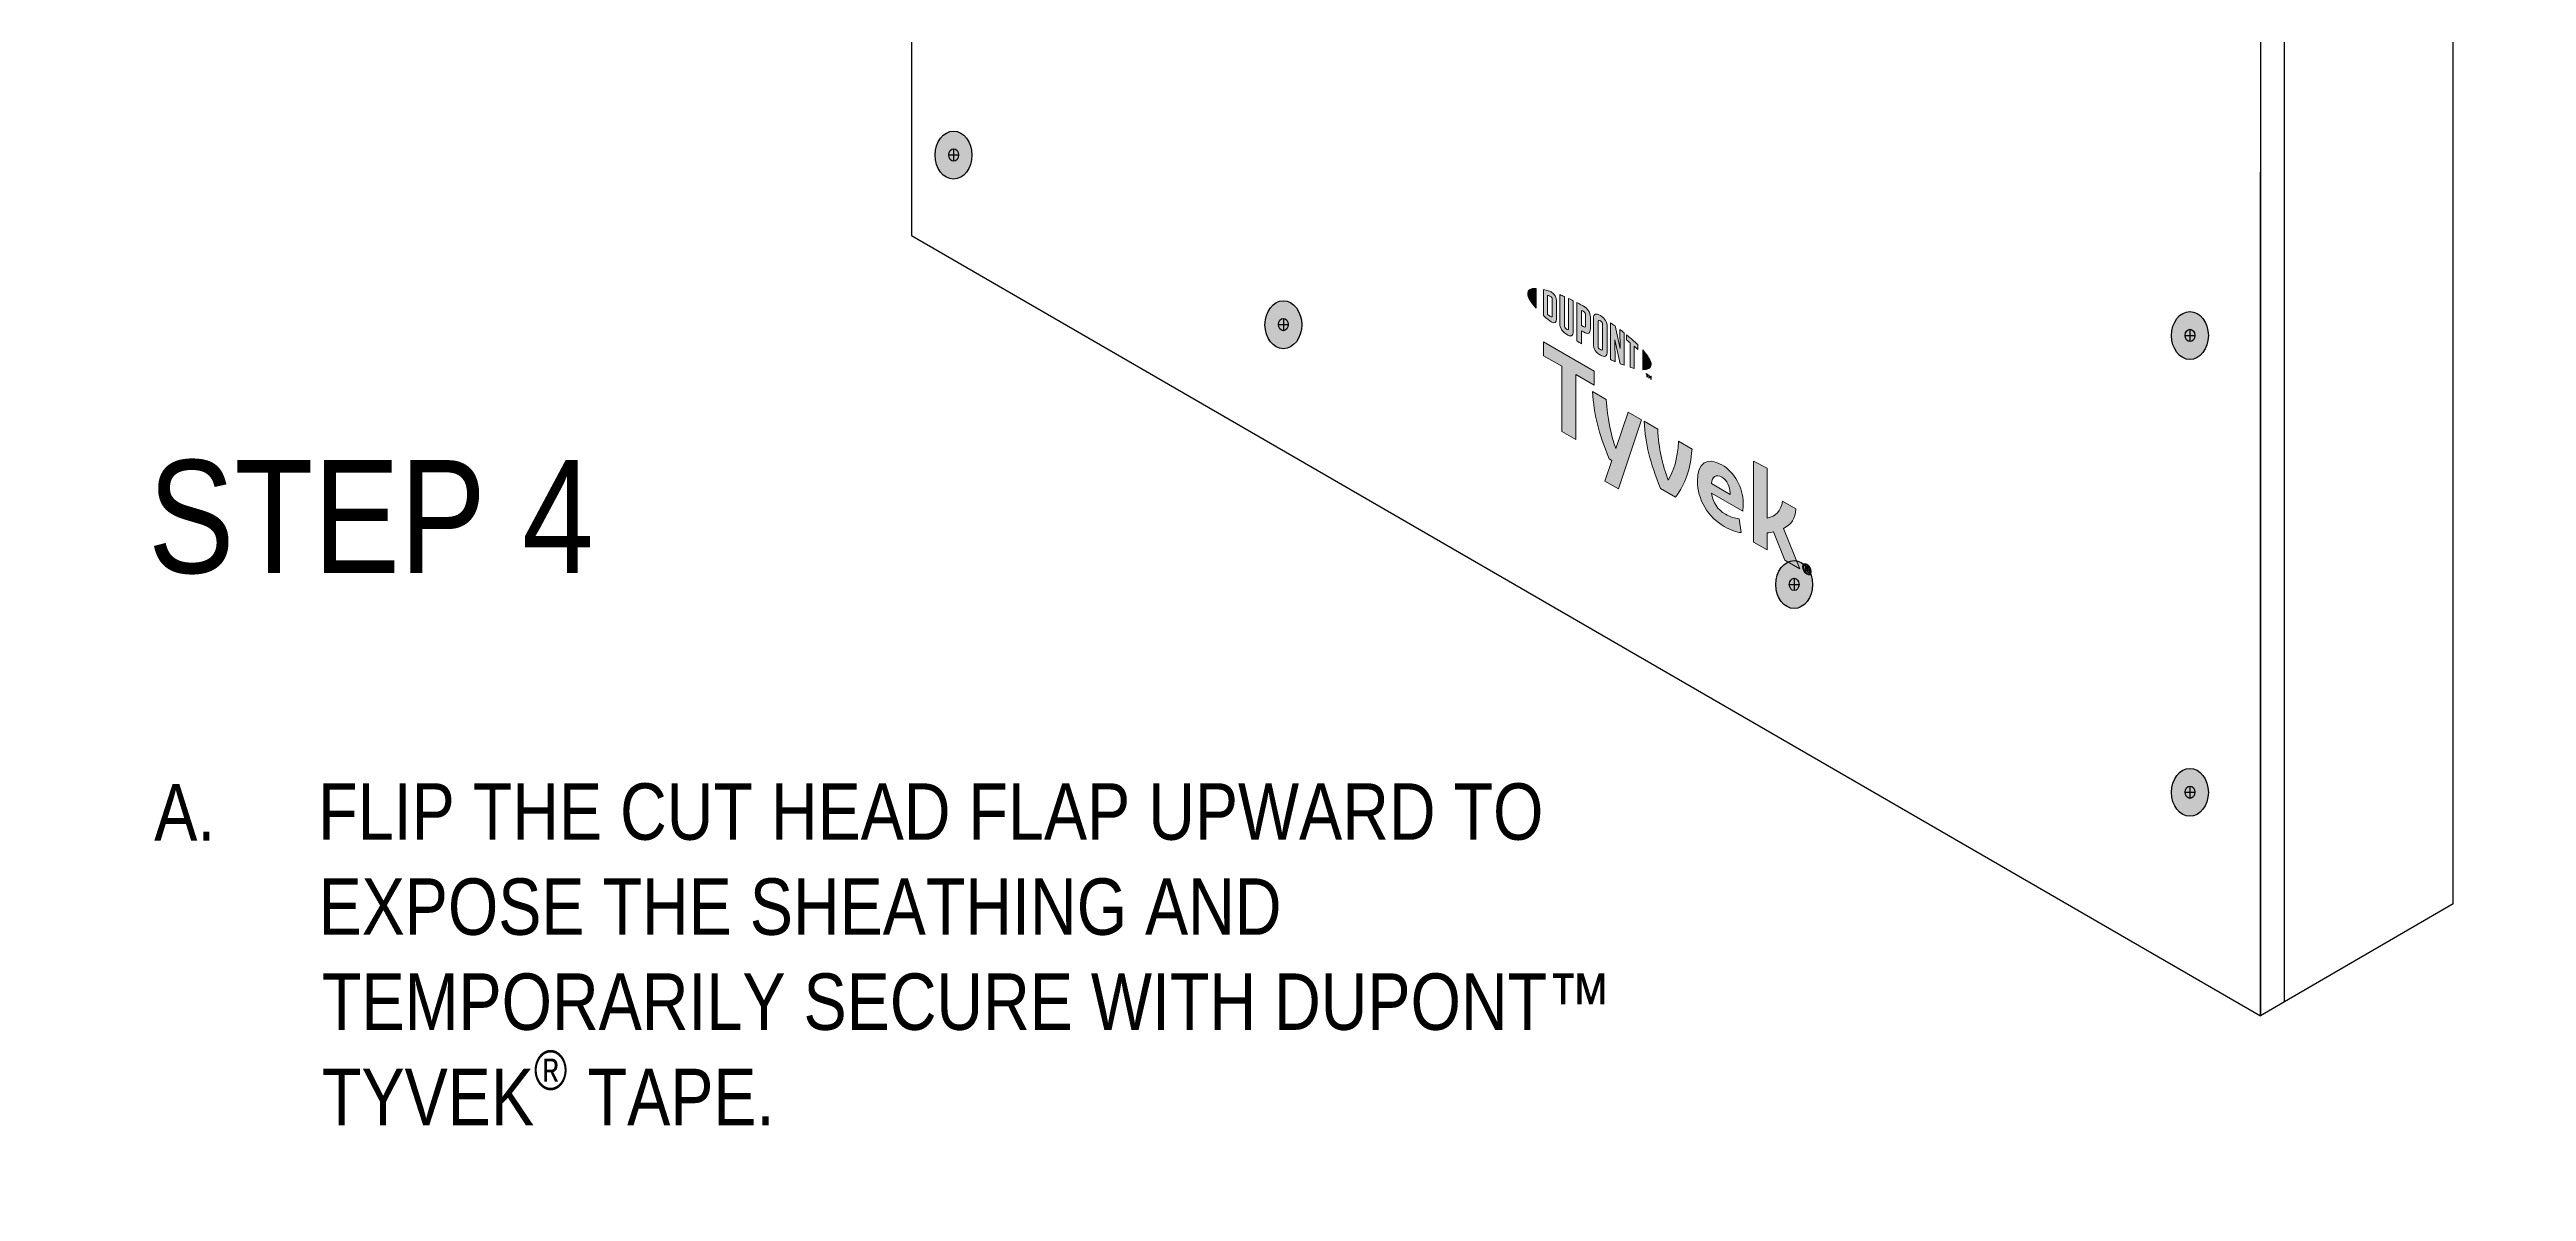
# Model space of a CAD drawing. Extents: x -1328 to 5679, y -4611 to 1603.
# Drawn here: x -985.6 to -492, y -310.7 to -82.9 of the extents above; entities that cross this region are included whole.
import ezdxf

# ---------------------------------------------------------------- set-up
doc = ezdxf.new("R2010")
doc.units = 0
doc.header["$MEASUREMENT"] = 0
for name, color, linetype, lineweight in [('.ATI-TEXT_1', 7, 'Continuous', 0), ('G-ANNO-TTLB', 7, 'Continuous', 0), ('TYVEK', 7, 'Continuous', 0), ('X-REF - TRACED', 7, 'Continuous', 0)]:
    doc.layers.add(name, color=color, linetype=linetype, lineweight=lineweight)

# ---------------------------------------------------------------- blocks, each defined once
blk = doc.blocks.new('Block_25')
at = {"layer": '.ATI-TEXT_1', "char_height": 0.2, "attachment_point": 7}
for s, insert in [('\\C18;\\c0;\\FArial Narrow|b0|i0|c1;\\H11.251642;\\W1.000000;A.', (-964.76, -240.67)), ('\\C18;\\c0;\\FArial Narrow|b0|i0|c1;\\H11.251642;\\W1.000000;FLIP THE CUT HEAD FLAP UPWARD TO', (-932.09, -240.67)), ('\\C18;\\c0;\\FArial Narrow|b0|i0|c1;\\H11.251642;\\W1.000000;EXPOSE THE SHEATHING AND', (-932.02, -259.63)), ('\\C18;\\c0;\\FArial Narrow|b0|i0|c1;\\H11.251642;\\W1.000000;TEMPORARILY SECURE WITH DUPONT™', (-931.33, -278.58)), ('\\C18;\\c0;\\FArial Narrow|b0|i0|c1;\\H11.251642;\\W1.000000;TYVEK', (-931.33, -297.43)), ('\\C18;\\c0;\\FArial Narrow|b0|i0|c1;\\H7.876153;\\W1.000000;®', (-889.09, -290.49)), ('\\C18;\\c0;\\FArial Narrow|b0|i0|c1;\\H11.251642;\\W1.000000; TAPE.', (-881.97, -297.43))]:
    blk.add_mtext(s, dxfattribs=dict(at, insert=insert))
blk = doc.blocks.new('Block_77')
at = {"layer": 'TYVEK', "true_color": 0x003b71, "transparency": 33554687}
h = blk.add_hatch(color=156, dxfattribs=at)
h.dxf.hatch_style = 2
edge = h.paths.add_edge_path()
edge.add_ellipse((-805.47, 260.3), major_axis=(0, 4.78), ratio=0.766948, start_angle=0, end_angle=360)
h = blk.add_hatch(color=156, dxfattribs=at)
h.dxf.hatch_style = 2
edge = h.paths.add_edge_path()
edge.add_ellipse((-739.75, 228.97), major_axis=(0, 4.78), ratio=0.766948, start_angle=0, end_angle=360)
h = blk.add_hatch(color=156, dxfattribs=at)
h.dxf.hatch_style = 2
edge = h.paths.add_edge_path()
edge.add_ellipse((-637.96, 174.55), major_axis=(0, 4.78), ratio=0.766948, start_angle=0, end_angle=360)
h = blk.add_hatch(color=156, dxfattribs=at)
h.dxf.hatch_style = 2
edge = h.paths.add_edge_path()
edge.add_ellipse((-805.47, 169.25), major_axis=(0, 4.78), ratio=0.766948, start_angle=0, end_angle=360)
h = blk.add_hatch(color=156, dxfattribs=at)
h.dxf.hatch_style = 2
edge = h.paths.add_edge_path()
edge.add_ellipse((-559.09, 133.22), major_axis=(0, 4.78), ratio=0.766948, start_angle=0, end_angle=360)
h = blk.add_hatch(color=156, dxfattribs=at)
h.dxf.hatch_style = 2
edge = h.paths.add_edge_path()
edge.add_ellipse((-805.47, 78.17), major_axis=(0, 4.78), ratio=0.766948, start_angle=0, end_angle=360)
h = blk.add_hatch(color=156, dxfattribs=at)
h.dxf.hatch_style = 2
edge = h.paths.add_edge_path()
edge.add_ellipse((-559.09, 42.17), major_axis=(0, 4.78), ratio=0.766948, start_angle=0, end_angle=360)
h = blk.add_hatch(color=156, dxfattribs=at)
h.dxf.hatch_style = 2
edge = h.paths.add_edge_path()
edge.add_ellipse((-805.47, -12.88), major_axis=(0, 4.78), ratio=0.766948, start_angle=0, end_angle=360)
h = blk.add_hatch(color=156, dxfattribs=at)
h.dxf.hatch_style = 2
edge = h.paths.add_edge_path()
edge.add_ellipse((-559.09, -48.91), major_axis=(0, 4.78), ratio=0.766948, start_angle=0, end_angle=360)
h = blk.add_hatch(color=156, dxfattribs=at)
h.dxf.hatch_style = 2
edge = h.paths.add_edge_path()
edge.add_ellipse((-805.47, -103.99), major_axis=(0, 4.78), ratio=0.766948, start_angle=0, end_angle=360)
h = blk.add_hatch(color=156, dxfattribs=at)
h.dxf.hatch_style = 2
edge = h.paths.add_edge_path()
edge.add_ellipse((-739.75, -137.81), major_axis=(0, 4.78), ratio=0.766948, start_angle=0, end_angle=360)
h = blk.add_hatch(color=156, dxfattribs=at)
h.dxf.hatch_style = 2
edge = h.paths.add_edge_path()
edge.add_ellipse((-559.09, -139.96), major_axis=(0, 4.78), ratio=0.766948, start_angle=0, end_angle=360)
h = blk.add_hatch(color=156, dxfattribs=at)
h.dxf.hatch_style = 2
edge = h.paths.add_edge_path()
edge.add_ellipse((-637.96, -189.62), major_axis=(0, 4.78), ratio=0.766948, start_angle=0, end_angle=360)
h = blk.add_hatch(color=156, dxfattribs=at)
h.dxf.hatch_style = 2
edge = h.paths.add_edge_path()
edge.add_ellipse((-559.09, -231.06), major_axis=(0, 4.78), ratio=0.766948, start_angle=0, end_angle=360)
at = {"layer": 'TYVEK', "color": 18, "lineweight": 25, "true_color": 0x080808}
for p, q in [((-806.44, 260.33), (-804.5, 260.33)), ((-805.47, 261.56), (-805.47, 259.09)), ((-740.73, 229), (-738.78, 229)), ((-739.75, 230.24), (-739.75, 227.77)), ((-638.94, 174.58), (-636.99, 174.58)), ((-637.96, 175.82), (-637.96, 173.35)), ((-805.47, 170.51), (-805.47, 168.04)), ((-559.09, 134.48), (-559.09, 132.02)), ((-805.47, 79.43), (-805.47, 76.97)), ((-806.44, 78.2), (-804.5, 78.2)), ((-559.09, 43.43), (-559.09, 40.97)), ((-806.44, -12.85), (-804.5, -12.85)), ((-805.47, -11.62), (-805.47, -14.08)), ((-560.06, -48.88), (-558.11, -48.88)), ((-559.09, -47.64), (-559.09, -50.11)), ((-805.47, -102.72), (-805.47, -105.19)), ((-806.44, -103.96), (-804.5, -103.96)), ((-740.73, -137.78), (-738.78, -137.78)), ((-739.75, -136.55), (-739.75, -139.01)), ((-560.06, -139.93), (-558.11, -139.93)), ((-559.09, -138.69), (-559.09, -141.16)), ((-638.94, -189.59), (-636.99, -189.59)), ((-637.96, -188.36), (-637.96, -190.82)), ((-560.06, -231.04), (-558.11, -231.04)), ((-559.09, -229.8), (-559.09, -232.27))]:
    blk.add_line(p, q, dxfattribs=at)
at = {"layer": 'TYVEK', "color": 18, "lineweight": 25, "true_color": 0x000000}
blk.add_line((-560.06, 133.25), (-558.11, 133.25), dxfattribs=at)
at = {"layer": 'TYVEK', "color": 33, "lineweight": 25, "true_color": 0xcc9966}
for points in [[(-559.6, 137.59)], [(-805.98, 82.59)], [(-809.65, 77.81)], [(-809.65, -13.21)], [(-805.98, -17.99)]]:
    blk.add_lwpolyline(points, dxfattribs=at)
at = {"layer": 'TYVEK', "color": 18, "lineweight": 25, "true_color": 0x000000}
for centre, major_axis, ratio in [((-805.47, 260.3), (0, 4.78), 0.766948), ((-739.75, 228.97), (0, 4.78), 0.766948), ((-637.96, 174.55), (0, 4.78), 0.766948), ((-805.47, 169.25), (0, 4.78), 0.766948), ((-559.09, 133.22), (0, 4.78), 0.766948), ((-559.09, 133.25), (0, 1.23), 0.788846), ((-805.47, 78.17), (0, 4.78), 0.766948), ((-559.09, 42.17), (0, 4.78), 0.766948), ((-805.47, -12.88), (0, 4.78), 0.766948), ((-559.09, -48.91), (0, 4.78), 0.766948), ((-805.47, -103.99), (0, 4.78), 0.766948), ((-739.75, -137.81), (0, 4.78), 0.766948), ((-559.09, -139.96), (0, 4.78), 0.766948), ((-637.96, -189.62), (0, 4.78), 0.766948), ((-559.09, -231.06), (0, 4.78), 0.766948)]:
    blk.add_ellipse(centre, major_axis=major_axis, ratio=ratio, dxfattribs=at)
at = {"layer": 'TYVEK', "color": 18, "lineweight": 25, "true_color": 0x080808}
for centre in [(-805.47, 260.33), (-739.75, 229), (-637.96, 174.58), (-805.47, 169.28), (-805.47, 78.2), (-559.09, 42.2), (-805.47, -12.85), (-559.09, -48.88), (-805.47, -103.96), (-739.75, -137.78), (-559.09, -139.93), (-637.96, -189.59), (-559.09, -231.04)]:
    blk.add_ellipse(centre, major_axis=(0, 1.23), ratio=0.788846, dxfattribs=at)
blk = doc.blocks.new('Block_331')
at = {"layer": 'X-REF - TRACED', "true_color": 0x848484, "transparency": 33554687}
h = blk.add_hatch(color=252, dxfattribs=at)
h.dxf.hatch_style = 2
edge = h.paths.add_edge_path()
edge.add_spline(control_points=[(-691.06, -131.55), (-691.06, -132.27), (-690.45, -133.3), (-689.38, -134.5), (-689.38, -134.5), (-689.38, -130.56), (-689.38, -130.56), (-690.45, -130.52), (-691.06, -130.84), (-691.06, -131.55)], knot_values=[0, 0, 0, 0, 1, 1, 1, 2, 2, 2, 3, 3, 3, 3], degree=3, periodic=0)
h = blk.add_hatch(color=252, dxfattribs=at)
h.dxf.hatch_style = 2
edge = h.paths.add_edge_path()
edge.add_spline(control_points=[(-686.18, -135.98), (-686.18, -136.28), (-686.34, -136.29), (-686.53, -136.18), (-686.67, -136.1), (-686.9, -135.91), (-687.09, -135.74), (-687.09, -135.74), (-687.09, -131.97), (-687.09, -131.97), (-686.9, -132.02), (-686.67, -132.09), (-686.53, -132.18), (-686.34, -132.29), (-686.18, -132.48), (-686.18, -132.78), (-686.18, -132.78), (-686.18, -135.98), (-686.18, -135.98)], knot_values=[0, 0, 0, 0, 1, 1, 1, 2, 2, 2, 3, 3, 3, 4, 4, 4, 5, 5, 5, 6, 6, 6, 6], degree=3, periodic=0)
edge = h.paths.add_edge_path()
edge.add_spline(control_points=[(-686.4, -131.26), (-686.7, -131.09), (-687.13, -130.95), (-687.91, -130.77), (-687.91, -130.77), (-687.91, -136), (-687.91, -136), (-687.22, -136.63), (-686.7, -137.07), (-686.4, -137.24), (-685.71, -137.64), (-685.33, -137.38), (-685.33, -136.61), (-685.33, -136.61), (-685.33, -133.14), (-685.33, -133.14), (-685.33, -132.37), (-685.71, -131.66), (-686.4, -131.26)], knot_values=[0, 0, 0, 0, 1, 1, 1, 2, 2, 2, 3, 3, 3, 4, 4, 4, 5, 5, 5, 6, 6, 6, 6], degree=3, periodic=0)
h = blk.add_hatch(color=252, dxfattribs=at)
h.dxf.hatch_style = 2
edge = h.paths.add_edge_path()
edge.add_spline(control_points=[(-682.93, -138.47), (-682.93, -138.77), (-683.03, -138.91), (-683.35, -138.67), (-683.68, -138.44), (-683.76, -138.23), (-683.76, -137.88), (-683.76, -137.88), (-683.76, -132.19), (-683.76, -132.19), (-683.98, -132.09), (-684.46, -131.89), (-684.66, -131.81), (-684.66, -131.81), (-684.66, -137.56), (-684.66, -137.56), (-684.66, -138.48), (-684.27, -139.06), (-683.35, -139.71), (-682.51, -140.31), (-682, -140.12), (-682, -139.1), (-682, -139.1), (-682, -133.02), (-682, -133.02), (-682.17, -132.93), (-682.75, -132.66), (-682.93, -132.57), (-682.93, -132.57), (-682.93, -138.47), (-682.93, -138.47)], knot_values=[0, 0, 0, 0, 1, 1, 1, 2, 2, 2, 3, 3, 3, 4, 4, 4, 5, 5, 5, 6, 6, 6, 7, 7, 7, 8, 8, 8, 9, 9, 9, 10, 10, 10, 10], degree=3, periodic=0)
h = blk.add_hatch(color=252, dxfattribs=at)
h.dxf.hatch_style = 2
edge = h.paths.add_edge_path()
edge.add_spline(control_points=[(-679.52, -137.94), (-679.52, -138.27), (-679.62, -138.38), (-680, -138.16), (-680, -138.16), (-680.33, -137.97), (-680.33, -137.97), (-680.33, -137.97), (-680.33, -134.95), (-680.33, -134.95), (-680.18, -135.03), (-680.1, -135.07), (-680.01, -135.12), (-679.6, -135.36), (-679.52, -135.59), (-679.52, -135.93), (-679.52, -135.93), (-679.52, -137.94), (-679.52, -137.94)], knot_values=[0, 0, 0, 0, 1, 1, 1, 2, 2, 2, 3, 3, 3, 4, 4, 4, 5, 5, 5, 6, 6, 6, 6], degree=3, periodic=0)
edge = h.paths.add_edge_path()
edge.add_spline(control_points=[(-679.96, -134.09), (-680.12, -133.99), (-680.72, -133.67), (-681.26, -133.39), (-681.26, -133.39), (-681.26, -141.05), (-681.26, -141.05), (-681.08, -141.16), (-680.59, -141.48), (-680.33, -141.64), (-680.33, -141.64), (-680.33, -139.04), (-680.33, -139.04), (-680.33, -139.04), (-679.96, -139.25), (-679.96, -139.25), (-678.98, -139.81), (-678.57, -139.54), (-678.57, -138.57), (-678.57, -138.57), (-678.57, -136.32), (-678.57, -136.32), (-678.57, -135.36), (-679.03, -134.62), (-679.96, -134.09)], knot_values=[0, 0, 0, 0, 1, 1, 1, 2, 2, 2, 3, 3, 3, 4, 4, 4, 5, 5, 5, 6, 6, 6, 7, 7, 7, 8, 8, 8, 8], degree=3, periodic=0)
h = blk.add_hatch(color=252, dxfattribs=at)
h.dxf.hatch_style = 2
edge = h.paths.add_edge_path()
edge.add_spline(control_points=[(-676.16, -142.55), (-676.16, -142.85), (-676.25, -142.96), (-676.58, -142.78), (-676.93, -142.59), (-677.02, -142.37), (-677.02, -142.06), (-677.02, -142.06), (-677.02, -137.29), (-677.02, -137.29), (-677.02, -136.97), (-676.93, -136.85), (-676.58, -137.06), (-676.25, -137.26), (-676.16, -137.48), (-676.16, -137.78), (-676.16, -137.78), (-676.16, -142.55), (-676.16, -142.55)], knot_values=[0, 0, 0, 0, 1, 1, 1, 2, 2, 2, 3, 3, 3, 4, 4, 4, 5, 5, 5, 6, 6, 6, 6], degree=3, periodic=0)
edge = h.paths.add_edge_path()
edge.add_spline(control_points=[(-676.58, -135.99), (-677.45, -135.44), (-677.97, -135.58), (-677.97, -136.59), (-677.97, -136.59), (-677.97, -141.6), (-677.97, -141.6), (-677.97, -142.66), (-677.5, -143.37), (-676.58, -143.85), (-675.69, -144.33), (-675.22, -144.21), (-675.22, -143.08), (-675.22, -143.08), (-675.22, -138.3), (-675.22, -138.3), (-675.22, -137.22), (-675.64, -136.59), (-676.58, -135.99)], knot_values=[0, 0, 0, 0, 1, 1, 1, 2, 2, 2, 3, 3, 3, 4, 4, 4, 5, 5, 5, 6, 6, 6, 6], degree=3, periodic=0)
h = blk.add_hatch(color=252, dxfattribs=at)
h.dxf.hatch_style = 2
edge = h.paths.add_edge_path()
edge.add_spline(control_points=[(-672.61, -142.55), (-672.61, -142.55), (-673.65, -138.05), (-673.65, -138.05), (-673.94, -137.85), (-674.28, -137.61), (-674.54, -137.43), (-674.54, -137.43), (-674.54, -144.77), (-674.54, -144.77), (-674.36, -144.86), (-673.88, -145.07), (-673.64, -145.18), (-673.64, -145.18), (-673.71, -140.8), (-673.71, -140.8), (-673.71, -140.8), (-672.61, -145.6), (-672.61, -145.6), (-672.38, -145.69), (-672.04, -145.82), (-671.81, -145.9), (-671.81, -145.9), (-671.81, -139.45), (-671.81, -139.45), (-672.05, -139.26), (-672.47, -138.93), (-672.68, -138.78), (-672.68, -138.78), (-672.61, -142.55), (-672.61, -142.55)], knot_values=[0, 0, 0, 0, 1, 1, 1, 2, 2, 2, 3, 3, 3, 4, 4, 4, 5, 5, 5, 6, 6, 6, 7, 7, 7, 8, 8, 8, 9, 9, 9, 10, 10, 10, 10], degree=3, periodic=0)
h = blk.add_hatch(color=252, dxfattribs=at)
h.dxf.hatch_style = 2
edge = h.paths.add_edge_path()
edge.add_spline(control_points=[(-671.35, -140.84), (-671.12, -141.03), (-670.89, -141.21), (-670.67, -141.4), (-670.67, -141.4), (-670.67, -146.28), (-670.67, -146.28), (-670.46, -146.34), (-670.08, -146.45), (-669.83, -146.51), (-669.83, -146.51), (-669.83, -142.11), (-669.83, -142.11), (-669.58, -142.33), (-669.35, -142.53), (-669.14, -142.72), (-669.14, -142.72), (-669.14, -141.78), (-669.14, -141.78), (-669.8, -141.13), (-670.52, -140.5), (-671.35, -139.82), (-671.35, -139.82), (-671.35, -140.84), (-671.35, -140.84)], knot_values=[0, 0, 0, 0, 1, 1, 1, 2, 2, 2, 3, 3, 3, 4, 4, 4, 5, 5, 5, 6, 6, 6, 7, 7, 7, 8, 8, 8, 8], degree=3, periodic=0)
h = blk.add_hatch(color=252, dxfattribs=at)
h.dxf.hatch_style = 2
edge = h.paths.add_edge_path()
edge.add_spline(control_points=[(-666.45, -145.76), (-666.45, -146.48), (-667.07, -146.8), (-668.13, -146.77), (-668.13, -146.77), (-668.13, -142.82), (-668.13, -142.82), (-667.07, -144.02), (-666.45, -145.04), (-666.45, -145.76)], knot_values=[0, 0, 0, 0, 1, 1, 1, 2, 2, 2, 3, 3, 3, 3], degree=3, periodic=0)
h = blk.add_hatch(color=252, dxfattribs=at)
h.dxf.hatch_style = 2
edge = h.paths.add_edge_path()
edge.add_spline(control_points=[(-666.95, -147.84), (-666.95, -147.84), (-666.85, -147.9), (-666.85, -147.9), (-666.85, -147.9), (-666.7, -148.26), (-666.7, -148.26), (-666.7, -148.26), (-666.55, -148.08), (-666.55, -148.08), (-666.55, -148.08), (-666.45, -148.13), (-666.45, -148.13), (-666.45, -148.13), (-666.45, -148.7), (-666.45, -148.7), (-666.45, -148.7), (-666.55, -148.65), (-666.55, -148.65), (-666.55, -148.65), (-666.55, -148.24), (-666.55, -148.24), (-666.55, -148.24), (-666.7, -148.43), (-666.7, -148.43), (-666.7, -148.43), (-666.71, -148.42), (-666.71, -148.42), (-666.71, -148.42), (-666.86, -148.06), (-666.86, -148.06), (-666.86, -148.06), (-666.86, -148.46), (-666.86, -148.46), (-666.86, -148.46), (-666.95, -148.41), (-666.95, -148.41), (-666.95, -148.41), (-666.95, -147.84), (-666.95, -147.84)], knot_values=[0, 0, 0, 0, 1, 1, 1, 2, 2, 2, 3, 3, 3, 4, 4, 4, 5, 5, 5, 6, 6, 6, 7, 7, 7, 8, 8, 8, 9, 9, 9, 10, 10, 10, 11, 11, 11, 12, 12, 12, 13, 13, 13, 13], degree=3, periodic=0)
edge = h.paths.add_edge_path()
edge.add_spline(control_points=[(-667.31, -147.74), (-667.31, -147.74), (-667.46, -147.65), (-667.46, -147.65), (-667.46, -147.65), (-667.46, -147.55), (-667.46, -147.55), (-667.46, -147.55), (-667.06, -147.78), (-667.06, -147.78), (-667.06, -147.78), (-667.06, -147.88), (-667.06, -147.88), (-667.06, -147.88), (-667.21, -147.79), (-667.21, -147.79), (-667.21, -147.79), (-667.21, -148.26), (-667.21, -148.26), (-667.21, -148.26), (-667.31, -148.21), (-667.31, -148.21), (-667.31, -148.21), (-667.31, -147.74), (-667.31, -147.74)], knot_values=[0, 0, 0, 0, 1, 1, 1, 2, 2, 2, 3, 3, 3, 4, 4, 4, 5, 5, 5, 6, 6, 6, 7, 7, 7, 8, 8, 8, 8], degree=3, periodic=0)
at = {"layer": 'X-REF - TRACED'}
for points, knots in [([(-691.06, -131.55), (-691.06, -132.27), (-690.45, -133.3), (-689.38, -134.5), (-689.38, -134.5), (-689.38, -130.56), (-689.38, -130.56), (-690.45, -130.52), (-691.06, -130.84), (-691.06, -131.55)], [0, 0, 0, 0, 1, 1, 1, 2, 2, 2, 3, 3, 3, 3]), ([(-686.4, -131.26), (-686.7, -131.09), (-687.13, -130.95), (-687.91, -130.77), (-687.91, -130.77), (-687.91, -136), (-687.91, -136), (-687.22, -136.63), (-686.7, -137.07), (-686.4, -137.24), (-685.71, -137.64), (-685.33, -137.38), (-685.33, -136.61), (-685.33, -136.61), (-685.33, -133.14), (-685.33, -133.14), (-685.33, -132.37), (-685.71, -131.66), (-686.4, -131.26)], [0, 0, 0, 0, 1, 1, 1, 2, 2, 2, 3, 3, 3, 4, 4, 4, 5, 5, 5, 6, 6, 6, 6]), ([(-686.18, -135.98), (-686.18, -136.28), (-686.34, -136.29), (-686.53, -136.18), (-686.67, -136.1), (-686.9, -135.91), (-687.09, -135.74), (-687.09, -135.74), (-687.09, -131.97), (-687.09, -131.97), (-686.9, -132.02), (-686.67, -132.09), (-686.53, -132.18), (-686.34, -132.29), (-686.18, -132.48), (-686.18, -132.78), (-686.18, -132.78), (-686.18, -135.98), (-686.18, -135.98)], [0, 0, 0, 0, 1, 1, 1, 2, 2, 2, 3, 3, 3, 4, 4, 4, 5, 5, 5, 6, 6, 6, 6]), ([(-682.93, -138.47), (-682.93, -138.77), (-683.03, -138.91), (-683.35, -138.67), (-683.68, -138.44), (-683.76, -138.23), (-683.76, -137.88), (-683.76, -137.88), (-683.76, -132.19), (-683.76, -132.19), (-683.98, -132.09), (-684.46, -131.89), (-684.66, -131.81), (-684.66, -131.81), (-684.66, -137.56), (-684.66, -137.56), (-684.66, -138.48), (-684.27, -139.06), (-683.35, -139.71), (-682.51, -140.31), (-682, -140.12), (-682, -139.1), (-682, -139.1), (-682, -133.02), (-682, -133.02), (-682.17, -132.93), (-682.75, -132.66), (-682.93, -132.57), (-682.93, -132.57), (-682.93, -138.47), (-682.93, -138.47)], [0, 0, 0, 0, 1, 1, 1, 2, 2, 2, 3, 3, 3, 4, 4, 4, 5, 5, 5, 6, 6, 6, 7, 7, 7, 8, 8, 8, 9, 9, 9, 10, 10, 10, 10]), ([(-679.96, -134.09), (-680.12, -133.99), (-680.72, -133.67), (-681.26, -133.39), (-681.26, -133.39), (-681.26, -141.05), (-681.26, -141.05), (-681.08, -141.16), (-680.59, -141.48), (-680.33, -141.64), (-680.33, -141.64), (-680.33, -139.04), (-680.33, -139.04), (-680.33, -139.04), (-679.96, -139.25), (-679.96, -139.25), (-678.98, -139.81), (-678.57, -139.54), (-678.57, -138.57), (-678.57, -138.57), (-678.57, -136.32), (-678.57, -136.32), (-678.57, -135.36), (-679.03, -134.62), (-679.96, -134.09)], [0, 0, 0, 0, 1, 1, 1, 2, 2, 2, 3, 3, 3, 4, 4, 4, 5, 5, 5, 6, 6, 6, 7, 7, 7, 8, 8, 8, 8]), ([(-679.52, -137.94), (-679.52, -138.27), (-679.62, -138.38), (-680, -138.16), (-680, -138.16), (-680.33, -137.97), (-680.33, -137.97), (-680.33, -137.97), (-680.33, -134.95), (-680.33, -134.95), (-680.18, -135.03), (-680.1, -135.07), (-680.01, -135.12), (-679.6, -135.36), (-679.52, -135.59), (-679.52, -135.93), (-679.52, -135.93), (-679.52, -137.94), (-679.52, -137.94)], [0, 0, 0, 0, 1, 1, 1, 2, 2, 2, 3, 3, 3, 4, 4, 4, 5, 5, 5, 6, 6, 6, 6]), ([(-676.58, -135.99), (-677.45, -135.44), (-677.97, -135.58), (-677.97, -136.59), (-677.97, -136.59), (-677.97, -141.6), (-677.97, -141.6), (-677.97, -142.66), (-677.5, -143.37), (-676.58, -143.85), (-675.69, -144.33), (-675.22, -144.21), (-675.22, -143.08), (-675.22, -143.08), (-675.22, -138.3), (-675.22, -138.3), (-675.22, -137.22), (-675.64, -136.59), (-676.58, -135.99)], [0, 0, 0, 0, 1, 1, 1, 2, 2, 2, 3, 3, 3, 4, 4, 4, 5, 5, 5, 6, 6, 6, 6]), ([(-676.16, -142.55), (-676.16, -142.85), (-676.25, -142.96), (-676.58, -142.78), (-676.93, -142.59), (-677.02, -142.37), (-677.02, -142.06), (-677.02, -142.06), (-677.02, -137.29), (-677.02, -137.29), (-677.02, -136.97), (-676.93, -136.85), (-676.58, -137.06), (-676.25, -137.26), (-676.16, -137.48), (-676.16, -137.78), (-676.16, -137.78), (-676.16, -142.55), (-676.16, -142.55)], [0, 0, 0, 0, 1, 1, 1, 2, 2, 2, 3, 3, 3, 4, 4, 4, 5, 5, 5, 6, 6, 6, 6]), ([(-672.61, -142.55), (-672.61, -142.55), (-673.65, -138.05), (-673.65, -138.05), (-673.94, -137.85), (-674.28, -137.61), (-674.54, -137.43), (-674.54, -137.43), (-674.54, -144.77), (-674.54, -144.77), (-674.36, -144.86), (-673.88, -145.07), (-673.64, -145.18), (-673.64, -145.18), (-673.71, -140.8), (-673.71, -140.8), (-673.71, -140.8), (-672.61, -145.6), (-672.61, -145.6), (-672.38, -145.69), (-672.04, -145.82), (-671.81, -145.9), (-671.81, -145.9), (-671.81, -139.45), (-671.81, -139.45), (-672.05, -139.26), (-672.47, -138.93), (-672.68, -138.78), (-672.68, -138.78), (-672.61, -142.55), (-672.61, -142.55)], [0, 0, 0, 0, 1, 1, 1, 2, 2, 2, 3, 3, 3, 4, 4, 4, 5, 5, 5, 6, 6, 6, 7, 7, 7, 8, 8, 8, 9, 9, 9, 10, 10, 10, 10]), ([(-671.35, -140.84), (-671.12, -141.03), (-670.89, -141.21), (-670.67, -141.4), (-670.67, -141.4), (-670.67, -146.28), (-670.67, -146.28), (-670.46, -146.34), (-670.08, -146.45), (-669.83, -146.51), (-669.83, -146.51), (-669.83, -142.11), (-669.83, -142.11), (-669.58, -142.33), (-669.35, -142.53), (-669.14, -142.72), (-669.14, -142.72), (-669.14, -141.78), (-669.14, -141.78), (-669.8, -141.13), (-670.52, -140.5), (-671.35, -139.82), (-671.35, -139.82), (-671.35, -140.84), (-671.35, -140.84)], [0, 0, 0, 0, 1, 1, 1, 2, 2, 2, 3, 3, 3, 4, 4, 4, 5, 5, 5, 6, 6, 6, 7, 7, 7, 8, 8, 8, 8]), ([(-666.45, -145.76), (-666.45, -146.48), (-667.07, -146.8), (-668.13, -146.77), (-668.13, -146.77), (-668.13, -142.82), (-668.13, -142.82), (-667.07, -144.02), (-666.45, -145.04), (-666.45, -145.76)], [0, 0, 0, 0, 1, 1, 1, 2, 2, 2, 3, 3, 3, 3]), ([(-667.31, -147.74), (-667.31, -147.74), (-667.46, -147.65), (-667.46, -147.65), (-667.46, -147.65), (-667.46, -147.55), (-667.46, -147.55), (-667.46, -147.55), (-667.06, -147.78), (-667.06, -147.78), (-667.06, -147.78), (-667.06, -147.88), (-667.06, -147.88), (-667.06, -147.88), (-667.21, -147.79), (-667.21, -147.79), (-667.21, -147.79), (-667.21, -148.26), (-667.21, -148.26), (-667.21, -148.26), (-667.31, -148.21), (-667.31, -148.21), (-667.31, -148.21), (-667.31, -147.74), (-667.31, -147.74)], [0, 0, 0, 0, 1, 1, 1, 2, 2, 2, 3, 3, 3, 4, 4, 4, 5, 5, 5, 6, 6, 6, 7, 7, 7, 8, 8, 8, 8]), ([(-666.95, -147.84), (-666.95, -147.84), (-666.85, -147.9), (-666.85, -147.9), (-666.85, -147.9), (-666.7, -148.26), (-666.7, -148.26), (-666.7, -148.26), (-666.55, -148.08), (-666.55, -148.08), (-666.55, -148.08), (-666.45, -148.13), (-666.45, -148.13), (-666.45, -148.13), (-666.45, -148.7), (-666.45, -148.7), (-666.45, -148.7), (-666.55, -148.65), (-666.55, -148.65), (-666.55, -148.65), (-666.55, -148.24), (-666.55, -148.24), (-666.55, -148.24), (-666.7, -148.43), (-666.7, -148.43), (-666.7, -148.43), (-666.71, -148.42), (-666.71, -148.42), (-666.71, -148.42), (-666.86, -148.06), (-666.86, -148.06), (-666.86, -148.06), (-666.86, -148.46), (-666.86, -148.46), (-666.86, -148.46), (-666.95, -148.41), (-666.95, -148.41), (-666.95, -148.41), (-666.95, -147.84), (-666.95, -147.84)], [0, 0, 0, 0, 1, 1, 1, 2, 2, 2, 3, 3, 3, 4, 4, 4, 5, 5, 5, 6, 6, 6, 7, 7, 7, 8, 8, 8, 9, 9, 9, 10, 10, 10, 11, 11, 11, 12, 12, 12, 13, 13, 13, 13])]:
    blk.add_open_spline(points, degree=3, knots=knots, dxfattribs=at)
blk = doc.blocks.new('Block_335')
at = {"layer": 'X-REF - TRACED', "true_color": 0x848484, "transparency": 33554687}
h = blk.add_hatch(color=252, dxfattribs=at)
h.dxf.hatch_style = 2
h.paths.add_polyline_path([(-677.81, -147.09), (-687.91, -141.25), (-687.91, -144), (-684.26, -146.1), (-684.26, -159.1), (-681.45, -160.72), (-681.45, -147.72), (-677.81, -149.83)])
h = blk.add_hatch(color=252, dxfattribs=at)
h.dxf.hatch_style = 2
edge = h.paths.add_edge_path()
edge.add_spline(control_points=[(-661.01, -161.03), (-661.19, -164.77), (-661.94, -166.95), (-663.09, -168.82), (-664.21, -165.64), (-664.94, -162.61), (-665.15, -158.64), (-665.15, -158.64), (-667.88, -157.07), (-667.88, -157.07), (-667.59, -161.76), (-666.7, -165.17), (-664.58, -170.46), (-664.58, -170.46), (-661.58, -172.19), (-661.58, -172.19), (-659.54, -169.3), (-658.7, -166.89), (-658.31, -162.59), (-658.31, -162.59), (-661.01, -161.03), (-661.01, -161.03)], knot_values=[0, 0, 0, 0, 1, 1, 1, 2, 2, 2, 3, 3, 3, 4, 4, 4, 5, 5, 5, 6, 6, 6, 7, 7, 7, 7], degree=3, periodic=0)
h = blk.add_hatch(color=252, dxfattribs=at)
h.dxf.hatch_style = 2
edge = h.paths.add_edge_path()
edge.add_spline(control_points=[(-654.44, -169.48), (-654.44, -169.48), (-650.72, -171.63), (-650.72, -171.63), (-650.72, -171.63), (-650.72, -171.36), (-650.72, -171.36), (-650.72, -170.1), (-651.31, -168.84), (-652.39, -168.22), (-653.52, -167.56), (-654.27, -168.05), (-654.44, -169.48)], knot_values=[0, 0, 0, 0, 1, 1, 1, 2, 2, 2, 3, 3, 3, 4, 4, 4, 4], degree=3, periodic=0)
edge = h.paths.add_edge_path()
edge.add_spline(control_points=[(-648.5, -179.25), (-649.36, -179.2), (-650.64, -178.78), (-651.93, -178.03), (-655.09, -176.21), (-657.25, -172.67), (-657.25, -168.94), (-657.25, -165.36), (-655.27, -164.08), (-652.39, -165.74), (-649.82, -167.23), (-648.13, -170.29), (-648.13, -173.3), (-648.13, -173.98), (-648.17, -174.54), (-648.21, -174.97), (-648.21, -174.97), (-654.41, -171.39), (-654.41, -171.39), (-654.15, -173.33), (-653.23, -174.68), (-651.66, -175.58), (-650.7, -176.14), (-649.78, -176.42), (-648.93, -176.5), (-648.93, -176.5), (-648.5, -179.25), (-648.5, -179.25)], knot_values=[0, 0, 0, 0, 1, 1, 1, 2, 2, 2, 3, 3, 3, 4, 4, 4, 5, 5, 5, 6, 6, 6, 7, 7, 7, 8, 8, 8, 9, 9, 9, 9], degree=3, periodic=0)
h = blk.add_hatch(color=252, dxfattribs=at)
h.dxf.hatch_style = 2
edge = h.paths.add_edge_path()
edge.add_spline(control_points=[(-640.11, -178.45), (-640.11, -178.45), (-636.85, -186.47), (-636.85, -186.47), (-636.85, -186.47), (-639.79, -184.77), (-639.79, -184.77), (-639.79, -184.77), (-642.05, -179.08), (-642.05, -179.08), (-642.46, -179.18), (-642.89, -179.27), (-643.36, -179.34), (-643.36, -179.34), (-643.36, -182.71), (-643.36, -182.71), (-643.36, -182.71), (-646.07, -181.15), (-646.07, -181.15), (-646.07, -181.15), (-646.07, -165.03), (-646.07, -165.03), (-646.07, -165.03), (-643.36, -166.43), (-643.36, -166.43), (-643.36, -166.43), (-643.36, -176.35), (-643.36, -176.35), (-641.52, -176.04), (-640.62, -174.99), (-640.3, -172.99), (-640.3, -172.99), (-637.62, -174.54), (-637.62, -174.54), (-637.67, -176.44), (-638.54, -177.67), (-640.11, -178.45)], knot_values=[0, 0, 0, 0, 1, 1, 1, 2, 2, 2, 3, 3, 3, 4, 4, 4, 5, 5, 5, 6, 6, 6, 7, 7, 7, 8, 8, 8, 9, 9, 9, 10, 10, 10, 11, 11, 11, 12, 12, 12, 12], degree=3, periodic=0)
at = {"layer": 'X-REF - TRACED'}
blk.add_lwpolyline([(-677.81, -147.09), (-687.91, -141.25), (-687.91, -144), (-684.26, -146.1), (-684.26, -159.1), (-681.45, -160.72), (-681.45, -147.72), (-677.81, -149.83)], close=True, dxfattribs=at)
for points, knots in [([(-661.01, -161.03), (-661.19, -164.77), (-661.94, -166.95), (-663.09, -168.82), (-664.21, -165.64), (-664.94, -162.61), (-665.15, -158.64), (-665.15, -158.64), (-667.88, -157.07), (-667.88, -157.07), (-667.59, -161.76), (-666.7, -165.17), (-664.58, -170.46), (-664.58, -170.46), (-661.58, -172.19), (-661.58, -172.19), (-659.54, -169.3), (-658.7, -166.89), (-658.31, -162.59), (-658.31, -162.59), (-661.01, -161.03), (-661.01, -161.03)], [0, 0, 0, 0, 1, 1, 1, 2, 2, 2, 3, 3, 3, 4, 4, 4, 5, 5, 5, 6, 6, 6, 7, 7, 7, 7]), ([(-648.5, -179.25), (-649.36, -179.2), (-650.64, -178.78), (-651.93, -178.03), (-655.09, -176.21), (-657.25, -172.67), (-657.25, -168.94), (-657.25, -165.36), (-655.27, -164.08), (-652.39, -165.74), (-649.82, -167.23), (-648.13, -170.29), (-648.13, -173.3), (-648.13, -173.98), (-648.17, -174.54), (-648.21, -174.97), (-648.21, -174.97), (-654.41, -171.39), (-654.41, -171.39), (-654.15, -173.33), (-653.23, -174.68), (-651.66, -175.58), (-650.7, -176.14), (-649.78, -176.42), (-648.93, -176.5), (-648.93, -176.5), (-648.5, -179.25), (-648.5, -179.25)], [0, 0, 0, 0, 1, 1, 1, 2, 2, 2, 3, 3, 3, 4, 4, 4, 5, 5, 5, 6, 6, 6, 7, 7, 7, 8, 8, 8, 9, 9, 9, 9]), ([(-654.44, -169.48), (-654.44, -169.48), (-650.72, -171.63), (-650.72, -171.63), (-650.72, -171.63), (-650.72, -171.36), (-650.72, -171.36), (-650.72, -170.1), (-651.31, -168.84), (-652.39, -168.22), (-653.52, -167.56), (-654.27, -168.05), (-654.44, -169.48)], [0, 0, 0, 0, 1, 1, 1, 2, 2, 2, 3, 3, 3, 4, 4, 4, 4]), ([(-640.11, -178.45), (-640.11, -178.45), (-636.85, -186.47), (-636.85, -186.47), (-636.85, -186.47), (-639.79, -184.77), (-639.79, -184.77), (-639.79, -184.77), (-642.05, -179.08), (-642.05, -179.08), (-642.46, -179.18), (-642.89, -179.27), (-643.36, -179.34), (-643.36, -179.34), (-643.36, -182.71), (-643.36, -182.71), (-643.36, -182.71), (-646.07, -181.15), (-646.07, -181.15), (-646.07, -181.15), (-646.07, -165.03), (-646.07, -165.03), (-646.07, -165.03), (-643.36, -166.43), (-643.36, -166.43), (-643.36, -166.43), (-643.36, -176.35), (-643.36, -176.35), (-641.52, -176.04), (-640.62, -174.99), (-640.3, -172.99), (-640.3, -172.99), (-637.62, -174.54), (-637.62, -174.54), (-637.67, -176.44), (-638.54, -177.67), (-640.11, -178.45)], [0, 0, 0, 0, 1, 1, 1, 2, 2, 2, 3, 3, 3, 4, 4, 4, 5, 5, 5, 6, 6, 6, 7, 7, 7, 8, 8, 8, 9, 9, 9, 10, 10, 10, 11, 11, 11, 12, 12, 12, 12])]:
    blk.add_open_spline(points, degree=3, knots=knots, dxfattribs=at)
blk = doc.blocks.new('Block_334')
at = {"layer": 'X-REF - TRACED', "true_color": 0x848484, "transparency": 33554687}
h = blk.add_hatch(color=252, dxfattribs=at)
h.dxf.hatch_style = 2
edge = h.paths.add_edge_path()
edge.add_spline(control_points=[(-671.07, -155.23), (-671.07, -155.23), (-673.5, -162.47), (-673.5, -162.47), (-674.53, -159.44), (-675.2, -156.51), (-675.41, -152.72), (-675.41, -152.72), (-678.13, -151.15), (-678.13, -151.15), (-677.84, -155.84), (-676.96, -159.25), (-674.84, -164.54), (-674.84, -164.54), (-674.29, -164.85), (-674.29, -164.85), (-674.29, -164.85), (-675.68, -168.99), (-675.68, -168.99), (-675.68, -168.99), (-672.98, -170.56), (-672.98, -170.56), (-672.98, -170.56), (-668.36, -156.79), (-668.36, -156.79), (-668.36, -156.79), (-671.07, -155.23), (-671.07, -155.23)], knot_values=[0, 0, 0, 0, 1, 1, 1, 2, 2, 2, 3, 3, 3, 4, 4, 4, 5, 5, 5, 6, 6, 6, 7, 7, 7, 8, 8, 8, 9, 9, 9, 9], degree=3, periodic=0)
at = {"layer": 'X-REF - TRACED'}
blk.add_open_spline([(-671.07, -155.23), (-671.07, -155.23), (-673.5, -162.47), (-673.5, -162.47), (-674.53, -159.44), (-675.2, -156.51), (-675.41, -152.72), (-675.41, -152.72), (-678.13, -151.15), (-678.13, -151.15), (-677.84, -155.84), (-676.96, -159.25), (-674.84, -164.54), (-674.84, -164.54), (-674.29, -164.85), (-674.29, -164.85), (-674.29, -164.85), (-675.68, -168.99), (-675.68, -168.99), (-675.68, -168.99), (-672.98, -170.56), (-672.98, -170.56), (-672.98, -170.56), (-668.36, -156.79), (-668.36, -156.79), (-668.36, -156.79), (-671.07, -155.23), (-671.07, -155.23)], degree=3, knots=[0, 0, 0, 0, 1, 1, 1, 2, 2, 2, 3, 3, 3, 4, 4, 4, 5, 5, 5, 6, 6, 6, 7, 7, 7, 8, 8, 8, 9, 9, 9, 9], dxfattribs=at)
blk.add_blockref('Block_335', (0, 0), dxfattribs=at)
blk = doc.blocks.new('Block_336')
at = {"layer": 'X-REF - TRACED', "true_color": 0x848484, "transparency": 33554687}
h = blk.add_hatch(color=252, dxfattribs=at)
h.dxf.hatch_style = 2
edge = h.paths.add_edge_path()
edge.add_spline(control_points=[(-635.55, -186.16), (-635.55, -186.16), (-635.55, -186.45), (-635.55, -186.45), (-635.55, -186.45), (-635.44, -186.52), (-635.44, -186.52), (-635.33, -186.58), (-635.27, -186.58), (-635.27, -186.47), (-635.27, -186.36), (-635.33, -186.29), (-635.44, -186.22), (-635.44, -186.22), (-635.55, -186.16), (-635.55, -186.16)], knot_values=[0, 0, 0, 0, 1, 1, 1, 2, 2, 2, 3, 3, 3, 4, 4, 4, 5, 5, 5, 5], degree=3, periodic=0)
edge = h.paths.add_edge_path()
edge.add_spline(control_points=[(-635.74, -185.86), (-635.74, -185.86), (-635.44, -186.04), (-635.44, -186.04), (-635.2, -186.17), (-635.09, -186.37), (-635.09, -186.58), (-635.09, -186.72), (-635.15, -186.79), (-635.26, -186.77), (-635.2, -186.94), (-635.12, -187.1), (-635.03, -187.29), (-635.03, -187.29), (-635.26, -187.16), (-635.26, -187.16), (-635.34, -186.99), (-635.4, -186.85), (-635.45, -186.7), (-635.45, -186.7), (-635.55, -186.64), (-635.55, -186.64), (-635.55, -186.64), (-635.55, -186.99), (-635.55, -186.99), (-635.55, -186.99), (-635.74, -186.88), (-635.74, -186.88), (-635.74, -186.88), (-635.74, -185.86), (-635.74, -185.86)], knot_values=[0, 0, 0, 0, 1, 1, 1, 2, 2, 2, 3, 3, 3, 4, 4, 4, 5, 5, 5, 6, 6, 6, 7, 7, 7, 8, 8, 8, 9, 9, 9, 10, 10, 10, 10], degree=3, periodic=0)
edge = h.paths.add_edge_path()
edge.add_spline(control_points=[(-635.43, -185.78), (-635.86, -185.53), (-636.1, -185.68), (-636.1, -186.18), (-636.1, -186.7), (-635.86, -187.11), (-635.43, -187.36), (-635.01, -187.61), (-634.76, -187.47), (-634.76, -186.96), (-634.76, -186.45), (-635.01, -186.03), (-635.43, -185.78)], knot_values=[0, 0, 0, 0, 1, 1, 1, 2, 2, 2, 3, 3, 3, 4, 4, 4, 4], degree=3, periodic=0)
edge = h.paths.add_edge_path()
edge.add_spline(control_points=[(-635.43, -185.58), (-634.9, -185.88), (-634.56, -186.47), (-634.56, -187.08), (-634.56, -187.68), (-634.91, -187.86), (-635.43, -187.56), (-635.96, -187.25), (-636.3, -186.67), (-636.3, -186.07), (-636.3, -185.46), (-635.96, -185.27), (-635.43, -185.58)], knot_values=[0, 0, 0, 0, 1, 1, 1, 2, 2, 2, 3, 3, 3, 4, 4, 4, 4], degree=3, periodic=0)
at = {"layer": 'X-REF - TRACED'}
for points, knots in [([(-635.43, -185.58), (-634.9, -185.88), (-634.56, -186.47), (-634.56, -187.08), (-634.56, -187.68), (-634.91, -187.86), (-635.43, -187.56), (-635.96, -187.25), (-636.3, -186.67), (-636.3, -186.07), (-636.3, -185.46), (-635.96, -185.27), (-635.43, -185.58)], [0, 0, 0, 0, 1, 1, 1, 2, 2, 2, 3, 3, 3, 4, 4, 4, 4]), ([(-635.43, -185.78), (-635.86, -185.53), (-636.1, -185.68), (-636.1, -186.18), (-636.1, -186.7), (-635.86, -187.11), (-635.43, -187.36), (-635.01, -187.61), (-634.76, -187.47), (-634.76, -186.96), (-634.76, -186.45), (-635.01, -186.03), (-635.43, -185.78)], [0, 0, 0, 0, 1, 1, 1, 2, 2, 2, 3, 3, 3, 4, 4, 4, 4]), ([(-635.74, -185.86), (-635.74, -185.86), (-635.44, -186.04), (-635.44, -186.04), (-635.2, -186.17), (-635.09, -186.37), (-635.09, -186.58), (-635.09, -186.72), (-635.15, -186.79), (-635.26, -186.77), (-635.2, -186.94), (-635.12, -187.1), (-635.03, -187.29), (-635.03, -187.29), (-635.26, -187.16), (-635.26, -187.16), (-635.34, -186.99), (-635.4, -186.85), (-635.45, -186.7), (-635.45, -186.7), (-635.55, -186.64), (-635.55, -186.64), (-635.55, -186.64), (-635.55, -186.99), (-635.55, -186.99), (-635.55, -186.99), (-635.74, -186.88), (-635.74, -186.88), (-635.74, -186.88), (-635.74, -185.86), (-635.74, -185.86)], [0, 0, 0, 0, 1, 1, 1, 2, 2, 2, 3, 3, 3, 4, 4, 4, 5, 5, 5, 6, 6, 6, 7, 7, 7, 8, 8, 8, 9, 9, 9, 10, 10, 10, 10]), ([(-635.55, -186.16), (-635.55, -186.16), (-635.55, -186.45), (-635.55, -186.45), (-635.55, -186.45), (-635.44, -186.52), (-635.44, -186.52), (-635.33, -186.58), (-635.27, -186.58), (-635.27, -186.47), (-635.27, -186.36), (-635.33, -186.29), (-635.44, -186.22), (-635.44, -186.22), (-635.55, -186.16), (-635.55, -186.16)], [0, 0, 0, 0, 1, 1, 1, 2, 2, 2, 3, 3, 3, 4, 4, 4, 5, 5, 5, 5])]:
    blk.add_open_spline(points, degree=3, knots=knots, dxfattribs=at)
blk = doc.blocks.new('Block_333')
at = {"layer": 'X-REF - TRACED'}
for name in ['Block_334', 'Block_336']:
    blk.add_blockref(name, (0, 0), dxfattribs=at)
blk = doc.blocks.new('Block_332')
at = {"layer": 'X-REF - TRACED'}
blk.add_blockref('Block_333', (0, 0), dxfattribs=at)
blk = doc.blocks.new('Block_330')
at = {"layer": 'X-REF - TRACED'}
for name in ['Block_331', 'Block_332']:
    blk.add_blockref(name, (0, 0), dxfattribs=at)

msp = doc.modelspace()

# ---------------------------------------------------------------- hatches: boundary and pattern name
at = {"layer": 'G-ANNO-TTLB', "true_color": 0xff00ff, "transparency": 33554687}
h = msp.add_hatch(color=6, dxfattribs=at)
edge = h.paths.add_edge_path()
edge.add_spline(control_points=[(1626, -853.91), (1626, -853.91), (-1303.52, -853.91), (-1303.52, -853.91), (-1303.52, -853.91), (-1303.52, 1603.09), (-1303.52, 1603.09), (-1303.52, 1603.09), (1626, 1603.09), (1626, 1603.09), (1626, 1603.09), (1626, -853.91), (1626, -853.91)], knot_values=[0, 0, 0, 0, 1, 1, 1, 2, 2, 2, 3, 3, 3, 4, 4, 4, 4], degree=3, periodic=0)
edge = h.paths.add_edge_path()
edge.add_spline(control_points=[(-1294.52, 1594.09), (-1294.52, 1594.09), (-1294.52, -844.91), (-1294.52, -844.91), (-1294.52, -844.91), (1617, -844.91), (1617, -844.91), (1617, -844.91), (1617, 1594.09), (1617, 1594.09), (1617, 1594.09), (-1294.52, 1594.09), (-1294.52, 1594.09)], knot_values=[0, 0, 0, 0, 1, 1, 1, 2, 2, 2, 3, 3, 3, 4, 4, 4, 4], degree=3, periodic=0)
edge.add_line((-1294.52, 1594.09), (-1294.52, 1594.09))

# ---------------------------------------------------------------- linework, layer by layer
at = {"layer": 'G-ANNO-TTLB'}
for points in [[(1626, -853.91), (1626, -853.91), (-1303.52, -853.91), (-1303.52, -853.91), (-1303.52, -853.91), (-1303.52, 1603.09), (-1303.52, 1603.09), (-1303.52, 1603.09), (1626, 1603.09), (1626, 1603.09), (1626, 1603.09), (1626, -853.91), (1626, -853.91)], [(-1294.52, 1594.09), (-1294.52, 1594.09), (-1294.52, -844.91), (-1294.52, -844.91), (-1294.52, -844.91), (1617, -844.91), (1617, -844.91), (1617, -844.91), (1617, 1594.09), (1617, 1594.09), (1617, 1594.09), (-1294.52, 1594.09), (-1294.52, 1594.09)]]:
    msp.add_open_spline(points, degree=3, knots=[0, 0, 0, 0, 1, 1, 1, 2, 2, 2, 3, 3, 3, 4, 4, 4, 4], dxfattribs=at)
at = {"layer": 'TYVEK', "color": 18, "lineweight": 25, "true_color": 0x000000}
for p, q in [((-813.87, 302.37), (-813.87, -119.87)), ((-545.04, 148.78), (-545.04, -275.65)), ((-813.87, -120.02), (-545.04, -275.65))]:
    msp.add_line(p, q, dxfattribs=at)
at = {"layer": 'TYVEK', "color": 2, "lineweight": 25, "true_color": 0xffff00}
for p, q in [((-813.87, 302.29), (-813.87, -120.01)), ((-545.04, 148.78), (-545.04, -275.65)), ((-540.23, -272.86), (-540.23, 64.04)), ((-813.87, 4.33), (-813.87, -120.01)), ((-545.04, -275.65), (-545.04, -107.38)), ((-545.04, -107.38), (-545.04, -275.65)), ((-813.87, -120.01), (-545.04, -275.65)), ((-540.23, -272.86), (-545.04, -275.65))]:
    msp.add_line(p, q, dxfattribs=at)
at = {"layer": 'TYVEK', "color": 33, "lineweight": 25, "true_color": 0xcc9966}
for q in [(-506.61, 171.13), (-540.23, -272.86)]:
    msp.add_line((-506.61, -253.29), q, dxfattribs=at)

# ---------------------------------------------------------------- block references
at = {"layer": '.ATI-TEXT_1'}
msp.add_blockref('Block_25', (0, 0), dxfattribs=at)
at = {"layer": 'TYVEK'}
msp.add_blockref('Block_77', (0, 0), dxfattribs=at)
at = {"layer": 'X-REF - TRACED'}
msp.add_blockref('Block_330', (0, 0), dxfattribs=at)

# ---------------------------------------------------------------- texts
at = {"layer": '.ATI-TEXT_1', "insert": (-965.97, -187.63), "char_height": 0.2, "attachment_point": 7}
msp.add_mtext('\\C18;\\c0;\\FArial Narrow|b0|i0|c1;\\H22.503291;\\W1.000000;STEP 4', dxfattribs=at)

doc.saveas('drawing.dxf')
